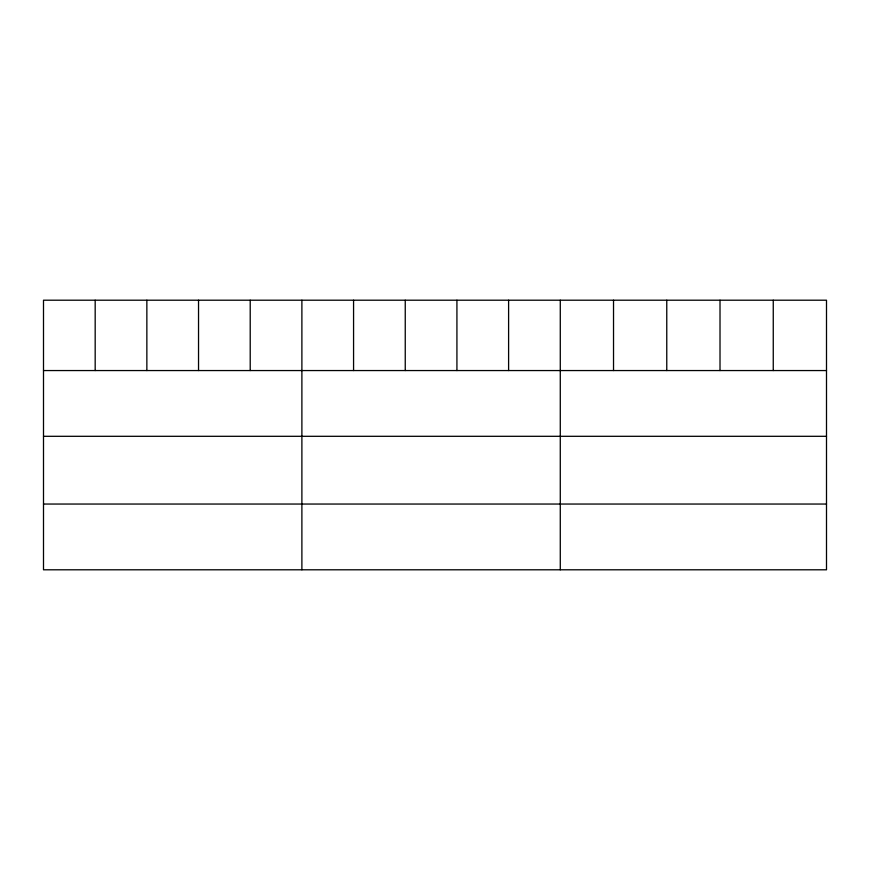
<?xml version="1.0" encoding="UTF-8"?>
<svg xmlns="http://www.w3.org/2000/svg" width="870" height="870" viewBox="0 0 870 870"><rect width="100%" height="100%" fill="white"/><g stroke="black" fill="none" stroke-linecap="round" stroke-linejoin="round"><path stroke-width="1.3" d="M826.5 370.555L826.5 569.796L43.5 569.796L43.5 300.204L826.5 300.204L826.5 370.555L43.5 370.555M43.5 436.305L826.5 436.305M43.5 504.045L826.5 504.045M773.256 300.204L773.256 370.555M720.012 300.204L720.012 370.555M666.768 300.204L666.768 370.555M613.524 300.204L613.524 370.555M560.28 300.204L560.28 569.796M508.602 300.204L508.602 370.555M456.924 300.204L456.924 370.555M405.246 300.204L405.246 370.555M353.568 300.204L353.568 370.555M301.89 300.204L301.89 569.796M250.212 300.204L250.212 370.555M198.534 300.204L198.534 370.555M146.856 300.204L146.856 370.555M95.178 300.204L95.178 370.555"/></g></svg>
